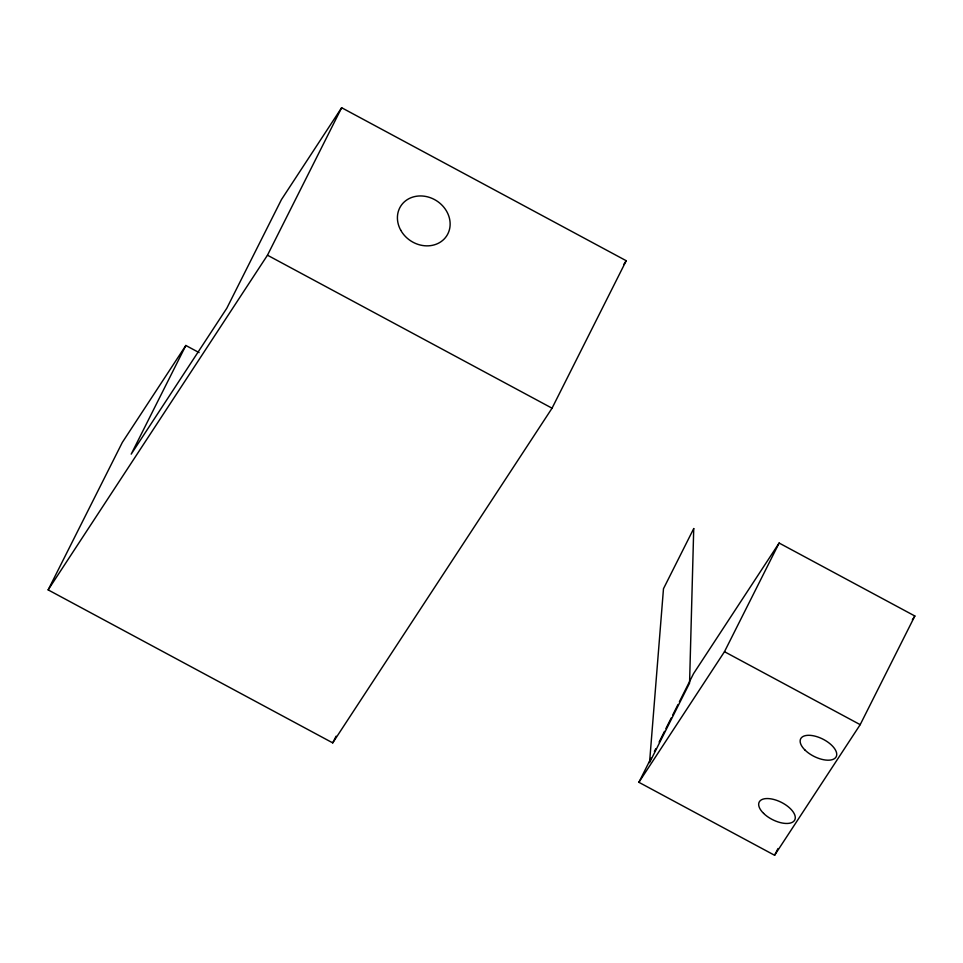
<?xml version="1.0" encoding="UTF-8"?>
<svg xmlns="http://www.w3.org/2000/svg" width="963" height="963" viewBox="0 0 963 963"><rect width="100%" height="100%" fill="white"/><g stroke="black" fill="none" stroke-linecap="round" stroke-linejoin="round"><path stroke-width="1.44" d="M185.847 345.476L131.197 454.139L226.811 308.232L281.473 199.558L341.648 107.724L626.227 260.72L552.052 408.192L332.729 742.882L48.15 589.886L122.325 442.414L185.847 345.476L199.088 352.59M48.15 589.886L267.473 255.207L341.648 107.724M332.729 742.882L336.099 736.177M679.372 701.81L693.541 673.643L779.127 543.036L914.85 615.995L860.2 724.658L774.601 855.276L638.89 782.305L651.036 758.158M654.407 751.453L655.755 748.769M659.125 742.064L664.53 731.326M665.878 728.642L671.271 717.917M672.619 715.232L678.024 704.495M638.89 782.305L724.477 651.698L779.127 543.036M774.601 855.276L777.984 848.559M623.747 264.488L626.227 260.72M912.382 619.763L914.85 615.995M267.473 255.207L552.052 408.192M724.477 651.698L860.2 724.658M693.733 528.555L689.568 683.092L649.544 762.648L663.483 588.706L693.733 528.555M400.704 230.157A27.373 23.858 33.2 0 0 446.363 236.356A27.373 23.858 33.2 0 0 424.25 196.199A27.373 23.858 33.2 0 0 400.704 230.157M805.044 750.105A19.91 9.714 26.7 0 0 835.944 757.159A19.91 9.714 26.7 0 0 814.301 735.973A19.91 9.714 26.7 0 0 805.044 750.105M763.587 813.374A19.91 9.714 26.7 0 0 794.487 820.428A19.91 9.714 26.7 0 0 772.844 799.23A19.91 9.714 26.7 0 0 763.587 813.374"/></g></svg>
